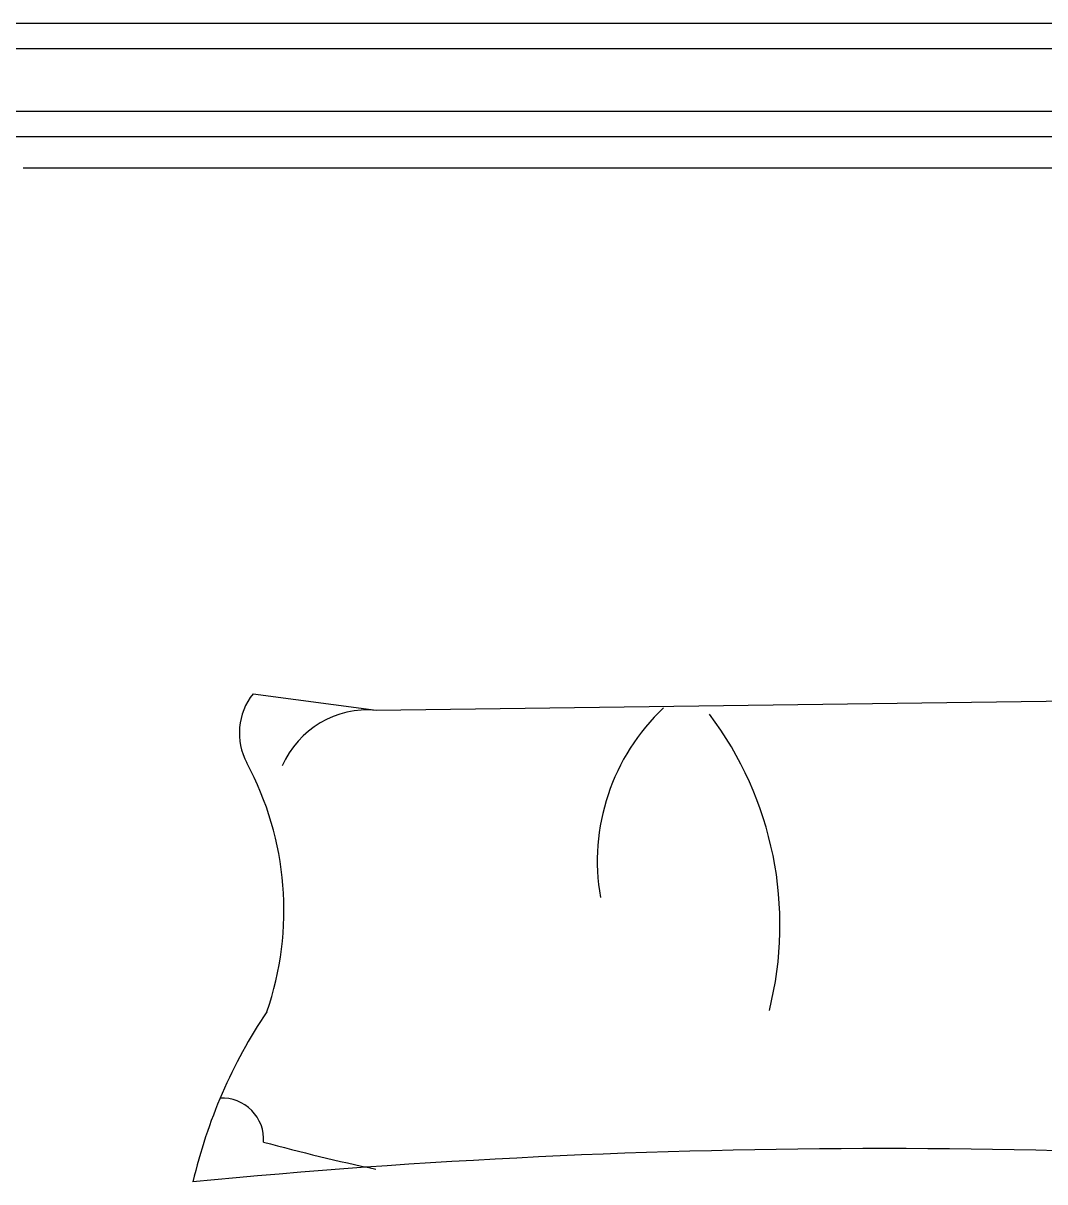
# Model space of a CAD drawing. Header units: millimetres. Extents: x 6388 to 59789, y -18725 to 8137.
# Drawn here: x 56845 to 57333, y 4896 to 5448 of the extents above; entities that cross this region are included whole.
import ezdxf

# ---------------------------------------------------------------- set-up
doc = ezdxf.new("R2010")
doc.units = ezdxf.units.MM

# ---------------------------------------------------------------- blocks, each defined once
blk = doc.blocks.new('A$C0AF41AB5')
for p, q in [((958.07, 1105.81), (2641.93, 1105.81)), ((975.69, 1093.81), (1708.41, 1093.81)), ((1027.53, 1063.81), (1708.41, 1063.81)), ((1040.5, 1051.81), (1708.41, 1051.81)), ((1055.02, 1036.81), (2544.98, 1036.81)), ((1164.66, 786.1), (1223.35, 778.22)), ((1223.35, 778.22), (1800, 786.1))]:
    blk.add_line(p, q)
for centre, radius, start, end in [((1188.23, 767.34), 30.13, 141.4893, 208.1113), ((1429.16, 706.28), 100.37, 133.2518, 189.9236), ((1219.24, 734), 44.41, 84.6873, 156.4201), ((1249.11, 675.92), 166.8, 345.8584, 37.0325), ((1031.45, 682.97), 147.91, 340.8609, 28.3229), ((1374.47, 498), 244.84, 146.123, 166.9118), ((1149.96, 573.59), 19.76, 356.5123, 92.9466), ((1465.75, -2873.62), 3442.89, 84.50375, 95.49625), ((1437.78, 1566.26), 1029.4, 254.90384, 257.96568)]:
    blk.add_arc(centre, radius, start, end)

msp = doc.modelspace()

# ---------------------------------------------------------------- block references
msp.add_blockref('A$C0AF41AB5', (55790.39, 4342.18))

doc.saveas('drawing.dxf')
